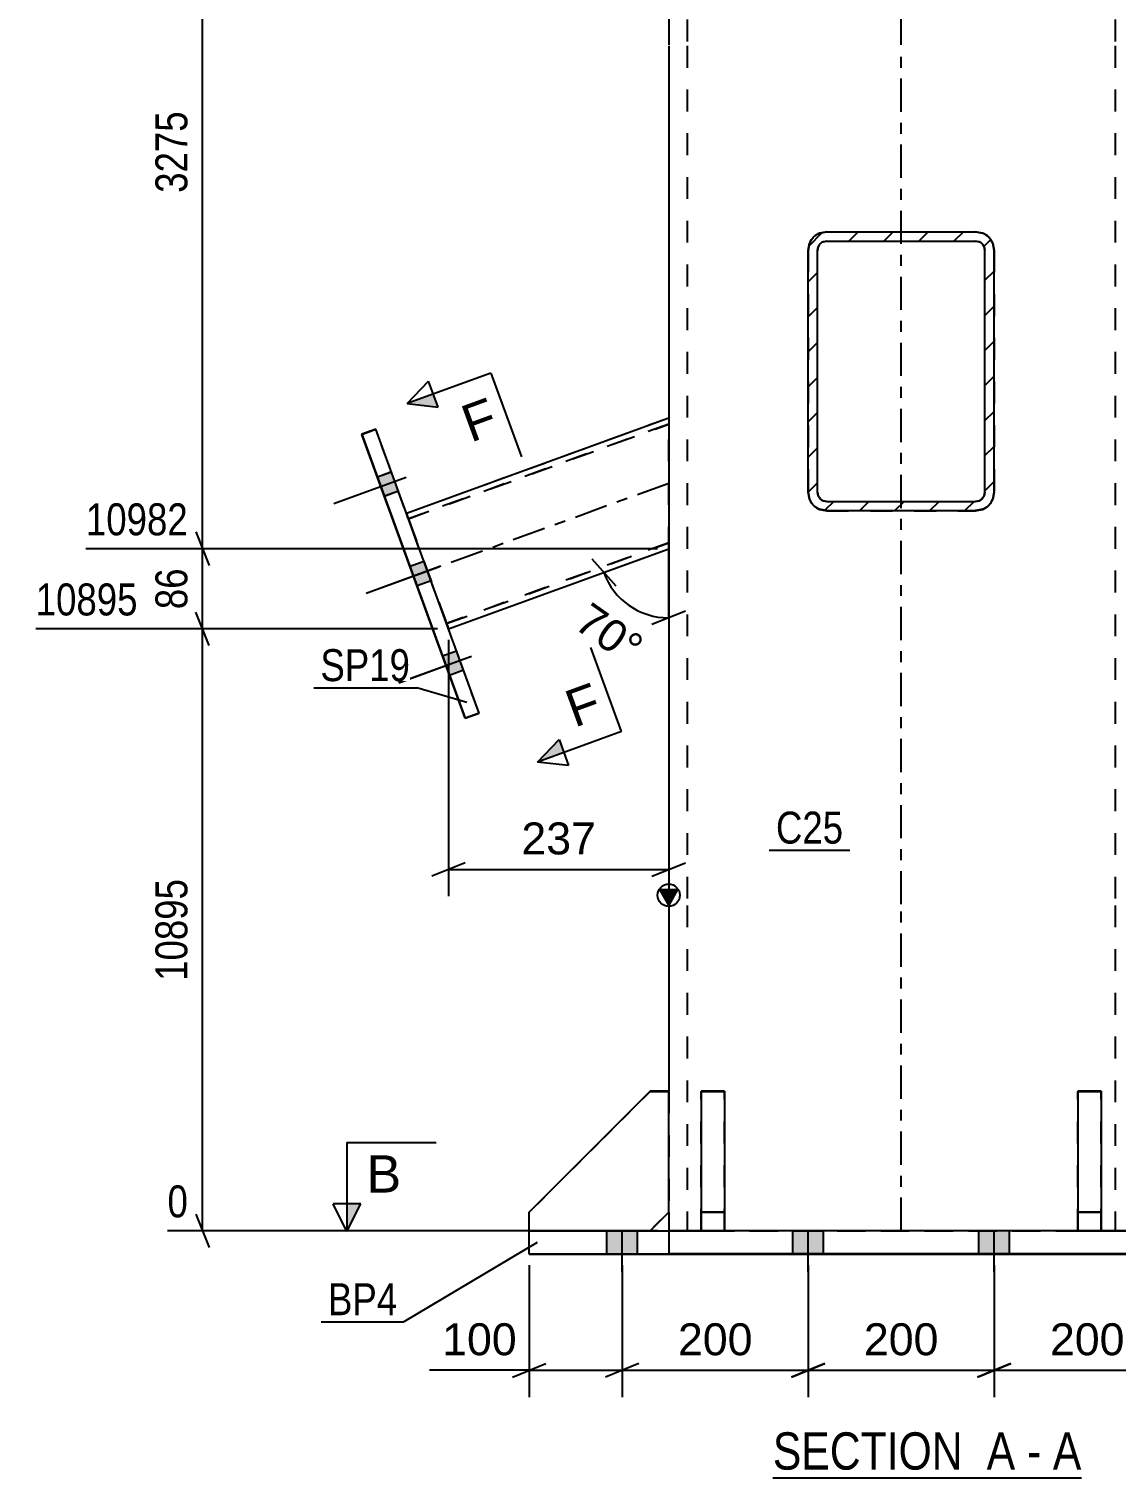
# Model space of a CAD drawing. Header units: millimetres. Extents: x -133 to 461, y -180 to 240.
# Drawn here: x 125.6 to 223, y -19.8 to 110.1 of the extents above; entities that cross this region are included whole.
import ezdxf

# ---------------------------------------------------------------- set-up
doc = ezdxf.new("R2010")
doc.units = ezdxf.units.MM
doc.linetypes.add('DXK_LINE_DOT2', pattern=[3.9198, 1.9599, -1.9599])
doc.linetypes.add('DXK_LINE_DOT3', pattern=[5.9187, 2.979, -0.9799, 0.9799, -0.9799])
doc.styles.add('Arial', font='ARIAL.TTF', dxfattribs={"height": 0.2})
doc.styles.add('Arial Narrow', font='ARIALN.TTF', dxfattribs={"height": 0.2})

# ---------------------------------------------------------------- blocks, each defined once
blk = doc.blocks.new('Unknown-284877717-17 - 1674')
at = {"color": 6, "linetype": 'Continuous'}
blk.add_line((192.26, -19.82), (219.91, -19.82), dxfattribs=at)
at = {"color": 0, "linetype": 'Continuous'}
for points in [[(210.37, -19.07), (210.37, -15.57), (192.26, -15.57), (192.26, -19.07)], [(213.98, -19.07), (213.98, -15.57), (211.42, -15.57), (211.42, -19.07)], [(216.3, -19.07), (216.3, -15.57), (215.03, -15.57), (215.03, -19.07)], [(219.91, -19.07), (219.91, -15.57), (217.35, -15.57), (217.35, -19.07)]]:
    blk.add_wipeout(points, dxfattribs=at)
at = {"color": 7, "linetype": 'Continuous', "style": 'Arial Narrow'}
for s, p in [('SECTION ', (192.26, -19.07)), ('A', (211.42, -19.07)), ('A', (217.35, -19.07)), ('-', (215.03, -19.07))]:
    blk.add_text(s, height=3.34, dxfattribs=at).set_placement(p)
blk = doc.blocks.new('Part-284877717-1692 - 1674')
at = {"color": 2, "linetype": 'Continuous'}
for p, q in [((185.84, 14.84), (185.84, 14.84)), ((187.93, 14.84), (185.84, 14.84)), ((185.84, 14.84), (185.84, 2.34)), ((187.93, 14.84), (187.93, 14.84)), ((187.93, 14.84), (187.93, 2.34)), ((187.93, 4.01), (185.84, 4.01)), ((185.84, 2.34), (187.93, 2.34))]:
    blk.add_line(p, q, dxfattribs=at)
at = {"color": 7, "linetype": 'DXK_LINE_DOT2'}
for p, q in [((185.84, 14.84), (187.93, 14.84)), ((185.84, 4.01), (185.84, 2.34)), ((185.84, 4), (187.93, 4)), ((187.93, 4.01), (187.93, 2.34)), ((187.93, 2.34), (185.84, 2.34)), ((185.84, 2.34), (185.84, 2.34)), ((187.93, 2.34), (187.93, 2.34))]:
    blk.add_line(p, q, dxfattribs=at)
blk = doc.blocks.new('Part-284877717-1693 - 1674')
at = {"color": 2, "linetype": 'Continuous'}
for p, q in [((181.26, 14.84), (170.43, 4)), ((181.26, 14.84), (181.26, 14.84)), ((182.93, 14.84), (181.26, 14.84)), ((182.93, 14.84), (182.93, 14.84)), ((182.93, 4), (182.93, 14.84)), ((170.43, 4), (170.43, 4)), ((170.43, 2.34), (170.43, 4)), ((181.26, 2.34), (182.93, 4)), ((182.93, 4), (182.93, 4))]:
    blk.add_line(p, q, dxfattribs=at)
at = {"color": 7, "linetype": 'DXK_LINE_DOT2'}
for p, q in [((170.43, 4), (181.26, 14.84)), ((181.26, 14.84), (182.93, 14.84)), ((182.93, 4), (181.26, 2.34)), ((181.26, 2.34), (170.43, 2.34)), ((181.26, 2.34), (170.43, 2.34)), ((170.43, 2.34), (170.43, 2.34)), ((181.26, 2.34), (181.26, 2.34)), ((181.26, 2.34), (181.26, 2.34))]:
    blk.add_line(p, q, dxfattribs=at)
blk = doc.blocks.new('Part-284877717-1776 - 1674')
at = {"linetype": 'Continuous'}
h = blk.add_hatch(dxfattribs=at)
h.set_pattern_fill('', scale=0.7, style=0, pattern_type=0)
h.set_pattern_definition([(45, (195.424, 68.5448), (-1.57154, 1.57154), [])])
h.paths.add_polyline_path([(195.42, 90.21), (195.42, 68.54), (195.55, 67.91), (195.91, 67.37), (196.45, 67), (197.09, 66.88), (210.42, 66.88), (211.06, 67), (211.6, 67.37), (211.96, 67.91), (212.09, 68.54), (212.09, 90.21), (211.96, 90.85), (211.6, 91.39), (211.06, 91.75), (210.42, 91.88), (197.09, 91.88), (196.45, 91.75), (195.91, 91.39), (195.55, 90.85)])
h.paths.add_polyline_path([(196.5, 90.8), (196.77, 90.98), (197.09, 91.04), (210.42, 91.04), (210.74, 90.98), (211.01, 90.8), (211.19, 90.53), (211.26, 90.21), (211.26, 68.54), (211.19, 68.23), (211.01, 67.96), (210.74, 67.77), (210.42, 67.71), (197.09, 67.71), (196.77, 67.77), (196.5, 67.96), (196.32, 68.23), (196.26, 68.54), (196.26, 90.21), (196.32, 90.53)])
at = {"color": 7, "linetype": 'DXK_LINE_DOT2'}
for p, q in [((196.45, 91.75), (197.09, 91.88)), ((197.09, 91.88), (210.42, 91.88)), ((197.09, 91.88), (197.09, 91.88)), ((210.42, 91.88), (210.42, 91.88)), ((210.42, 91.88), (211.06, 91.75)), ((195.42, 90.21), (195.55, 90.85)), ((195.42, 90.21), (195.42, 68.54)), ((196.32, 90.53), (196.26, 90.21)), ((196.26, 90.21), (196.26, 90.21)), ((196.26, 68.54), (196.26, 90.21)), ((196.32, 90.53), (196.32, 90.53)), ((211.19, 90.53), (211.19, 90.53)), ((211.26, 90.21), (211.19, 90.53)), ((211.26, 90.21), (211.26, 90.21)), ((211.26, 68.54), (211.26, 90.21)), ((211.96, 90.85), (212.09, 90.21)), ((212.09, 90.21), (212.09, 68.54)), ((195.55, 67.9), (195.42, 68.54)), ((195.55, 67.9), (195.55, 67.91)), ((196.26, 68.54), (196.26, 68.54)), ((196.26, 68.54), (196.32, 68.22)), ((196.77, 67.77), (197.09, 67.71)), ((197.09, 67.71), (197.09, 67.71)), ((197.09, 67.71), (210.42, 67.71)), ((210.42, 67.71), (210.74, 67.77)), ((210.42, 67.71), (210.42, 67.71)), ((211.19, 68.22), (211.26, 68.54)), ((211.26, 68.54), (211.26, 68.54)), ((212.09, 68.54), (211.96, 67.9)), ((211.96, 67.9), (211.96, 67.91)), ((212.09, 68.54), (212.09, 68.54))]:
    blk.add_line(p, q, dxfattribs=at)
at = {"color": 2, "linetype": 'Continuous'}
for p, q in [((197.09, 91.88), (196.45, 91.75)), ((197.09, 91.04), (196.77, 90.98)), ((196.77, 90.98), (197.09, 91.04)), ((197.09, 91.88), (210.42, 91.88)), ((197.09, 91.04), (197.09, 91.04)), ((197.09, 91.04), (210.42, 91.04)), ((197.09, 91.04), (210.42, 91.04)), ((211.06, 91.75), (210.42, 91.88)), ((210.42, 91.04), (210.42, 91.04)), ((210.74, 90.98), (210.42, 91.04)), ((210.42, 91.04), (210.74, 90.98)), ((195.55, 90.85), (195.42, 90.21)), ((195.42, 68.54), (195.42, 90.21)), ((196.26, 90.21), (196.32, 90.53)), ((196.26, 68.54), (196.26, 90.21)), ((211.19, 90.53), (211.26, 90.21)), ((211.26, 68.54), (211.26, 90.21)), ((212.09, 90.21), (211.96, 90.85)), ((212.09, 68.54), (212.09, 90.21)), ((195.42, 68.54), (195.55, 67.91)), ((196.32, 68.23), (196.26, 68.54)), ((197.09, 67.71), (196.77, 67.77)), ((197.09, 67.71), (210.42, 67.71)), ((210.74, 67.77), (210.42, 67.71)), ((211.26, 68.54), (211.19, 68.23)), ((211.96, 67.91), (212.09, 68.54)), ((197.09, 66.88), (196.45, 67)), ((196.45, 67), (197.09, 66.88)), ((197.09, 66.88), (210.42, 66.88)), ((197.09, 66.88), (197.09, 66.88)), ((197.09, 66.88), (210.42, 66.88)), ((211.06, 67), (210.42, 66.88)), ((210.42, 66.88), (211.06, 67)), ((210.42, 66.88), (210.42, 66.88))]:
    blk.add_line(p, q, dxfattribs=at)
at = {"color": 7, "linetype": 'DXK_LINE_DOT3'}
blk.add_line((203.76, 79.38), (203.76, 79.38), dxfattribs=at)
at = {"color": 7, "linetype": 'DXK_LINE_DOT2'}
for centre, radius, start, end in [((197.09, 90.21), 1.67, 112.5, 157.5), ((210.42, 90.21), 1.67, 22.5, 67.5), ((197.09, 68.54), 0.833, 202.5, 247.5), ((210.42, 68.54), 0.833, 292.5, 337.5)]:
    blk.add_arc(centre, radius, start, end, dxfattribs=at)
at = {"color": 2, "linetype": 'Continuous'}
for centre, radius, start, end in [((197.09, 90.21), 1.67, 112.5, 157.5), ((197.09, 90.21), 0.833, 112.5, 157.5), ((197.09, 90.21), 0.833, 112.5, 157.5), ((210.42, 90.21), 0.833, 22.5, 67.5), ((210.42, 90.21), 0.833, 22.5, 67.5), ((210.42, 90.21), 1.67, 22.5, 67.5), ((197.09, 68.54), 1.67, 202.5, 247.5), ((197.09, 68.54), 1.67, 202.5, 247.5), ((197.09, 68.54), 0.833, 202.5, 247.5), ((210.42, 68.54), 0.833, 292.5, 337.5), ((210.42, 68.54), 1.67, 292.5, 337.5), ((210.42, 68.54), 1.67, 292.5, 337.5)]:
    blk.add_arc(centre, radius, start, end, dxfattribs=at)
blk = doc.blocks.new('Part-284877717-1727 - 1674')
at = {"color": 2, "linetype": 'Continuous'}
for p, q in [((170.43, 2.34), (182.93, 2.34)), ((170.43, 0.25), (170.43, 2.34)), ((224.59, 2.34), (182.93, 2.34)), ((182.93, 2.34), (182.93, 0.26)), ((224.59, 2.34), (237.09, 2.34)), ((224.59, 0.26), (224.59, 2.34)), ((237.09, 0.25), (237.09, 2.34)), ((182.93, 0.26), (170.43, 0.25)), ((170.43, 0.25), (170.43, 0.25)), ((170.43, 0.25), (182.93, 0.24)), ((224.59, 0.26), (182.93, 0.26)), ((182.93, 0.24), (224.59, 0.24)), ((237.09, 0.25), (224.59, 0.26)), ((224.59, 0.24), (237.09, 0.25))]:
    blk.add_line(p, q, dxfattribs=at)
at = {"color": 7, "linetype": 'DXK_LINE_DOT2'}
for p, q in [((170.43, 2.33), (182.93, 2.33)), ((182.93, 2.33), (224.59, 2.33)), ((237.09, 2.33), (224.59, 2.33)), ((237.09, 2.34), (237.09, 2.33)), ((182.93, 0.24), (182.93, 0.26)), ((224.59, 0.24), (224.59, 0.26))]:
    blk.add_line(p, q, dxfattribs=at)
blk = doc.blocks.new('Part-284877717-1728 - 1674')
at = {"color": 7, "linetype": 'DXK_LINE_DOT2'}
for p, q in [((185.84, 2.33), (185.84, 14.83)), ((187.93, 14.83), (185.84, 14.83)), ((185.84, 14.83), (187.93, 14.83)), ((187.93, 2.33), (187.93, 14.83)), ((185.84, 4), (187.93, 4)), ((187.93, 3.99), (185.84, 3.99)), ((185.84, 2.33), (185.84, 2.33)), ((185.84, 2.33), (187.93, 2.33)), ((185.84, 2.33), (187.93, 2.33)), ((187.93, 2.33), (187.93, 2.33))]:
    blk.add_line(p, q, dxfattribs=at)
blk = doc.blocks.new('Part-284877717-1729 - 1674')
at = {"color": 7, "linetype": 'DXK_LINE_DOT2'}
for p, q in [((170.43, 4), (181.26, 14.83)), ((181.26, 14.83), (170.43, 4)), ((181.26, 14.83), (182.93, 14.83)), ((181.26, 14.83), (181.26, 14.83)), ((182.93, 14.83), (181.26, 14.83)), ((182.93, 14.83), (182.93, 4)), ((170.43, 2.33), (170.43, 4)), ((182.93, 4), (181.26, 2.33)), ((181.26, 2.33), (170.43, 2.33)), ((170.43, 2.33), (181.26, 2.33)), ((181.26, 2.33), (181.27, 2.34)), ((181.26, 2.33), (181.26, 2.33))]:
    blk.add_line(p, q, dxfattribs=at)
at = {"color": 2, "linetype": 'Continuous'}
blk.add_line((181.27, 2.34), (182.93, 4), dxfattribs=at)
blk = doc.blocks.new('Part-284877717-1730 - 1674')
at = {"color": 7, "linetype": 'DXK_LINE_DOT2'}
for p, q in [((219.59, 2.33), (219.59, 14.83)), ((221.68, 14.83), (219.59, 14.83)), ((219.59, 14.83), (221.68, 14.83)), ((221.68, 2.33), (221.68, 14.83)), ((219.59, 4), (221.68, 4)), ((221.68, 3.99), (219.59, 3.99)), ((219.59, 2.33), (219.59, 2.33)), ((219.59, 2.33), (221.68, 2.33)), ((219.59, 2.33), (221.68, 2.33)), ((221.68, 2.33), (221.68, 2.33))]:
    blk.add_line(p, q, dxfattribs=at)
blk = doc.blocks.new('Part-284877717-1772 - 1674')
at = {"color": 7, "linetype": 'DXK_LINE_DOT2'}
for p, q in [((197.09, 91.87), (196.45, 91.74)), ((196.77, 90.97), (197.09, 91.03)), ((197.09, 91.87), (210.42, 91.87)), ((197.09, 91.87), (197.09, 91.87)), ((197.09, 91.03), (197.09, 91.03)), ((197.09, 91.03), (210.42, 91.03)), ((210.42, 91.87), (210.42, 91.87)), ((211.06, 91.74), (210.42, 91.87)), ((210.42, 91.03), (210.42, 91.03)), ((210.42, 91.03), (210.74, 90.97)), ((195.55, 90.84), (195.42, 90.2)), ((195.42, 90.2), (195.42, 68.53)), ((196.26, 90.2), (196.32, 90.52)), ((196.26, 90.2), (196.26, 90.2)), ((196.26, 68.53), (196.26, 90.2)), ((196.32, 90.52), (196.32, 90.52)), ((211.19, 90.52), (211.19, 90.52)), ((211.19, 90.52), (211.26, 90.2)), ((211.26, 90.2), (211.26, 90.2)), ((211.26, 68.53), (211.26, 90.2)), ((212.09, 90.2), (211.96, 90.84)), ((212.09, 90.2), (212.09, 68.53)), ((195.42, 68.53), (195.55, 67.9)), ((195.55, 67.89), (195.55, 67.9)), ((196.26, 68.53), (196.26, 68.53)), ((196.32, 68.22), (196.26, 68.53)), ((197.09, 67.7), (196.77, 67.76)), ((197.09, 67.7), (197.09, 67.7)), ((197.09, 67.7), (210.42, 67.7)), ((210.74, 67.76), (210.42, 67.7)), ((210.42, 67.7), (210.42, 67.7)), ((211.26, 68.53), (211.19, 68.22)), ((211.26, 68.53), (211.26, 68.53)), ((211.96, 67.9), (212.09, 68.53)), ((211.96, 67.89), (211.96, 67.9)), ((196.45, 66.99), (197.09, 66.87)), ((197.09, 66.87), (210.42, 66.87)), ((197.09, 66.87), (197.09, 66.87)), ((210.42, 66.87), (211.06, 66.99)), ((210.42, 66.87), (210.42, 66.87))]:
    blk.add_line(p, q, dxfattribs=at)
at = {"color": 7, "linetype": 'DXK_LINE_DOT3'}
blk.add_line((203.76, 79.37), (203.76, 79.37), dxfattribs=at)
at = {"color": 7, "linetype": 'DXK_LINE_DOT2'}
for centre, radius, start, end in [((197.09, 90.2), 1.67, 112.5, 157.5), ((197.09, 90.2), 0.833, 112.5, 157.5), ((210.42, 90.2), 0.833, 22.5, 67.5), ((210.42, 90.2), 1.67, 22.5, 67.5), ((197.09, 68.53), 1.67, 202.5, 247.5), ((197.09, 68.53), 0.833, 202.5, 247.5), ((210.42, 68.53), 0.833, 292.5, 337.5), ((210.42, 68.53), 1.67, 292.5, 337.5)]:
    blk.add_arc(centre, radius, start, end, dxfattribs=at)
blk = doc.blocks.new('Part-284877717-1774 - 1674')
at = {"color": 2, "linetype": 'Continuous'}
for p, q in [((219.59, 14.84), (219.59, 14.84)), ((221.68, 14.84), (219.59, 14.84)), ((219.59, 14.84), (219.59, 2.34)), ((221.68, 14.84), (221.68, 14.84)), ((221.68, 14.84), (221.68, 2.34)), ((221.68, 4.01), (219.59, 4.01)), ((219.59, 2.34), (221.68, 2.34))]:
    blk.add_line(p, q, dxfattribs=at)
at = {"color": 7, "linetype": 'DXK_LINE_DOT2'}
for p, q in [((219.59, 14.84), (221.68, 14.84)), ((219.59, 4.01), (219.59, 2.34)), ((219.59, 4), (221.68, 4)), ((221.68, 4.01), (221.68, 2.34)), ((221.68, 2.34), (219.59, 2.34)), ((219.59, 2.34), (219.59, 2.34)), ((221.68, 2.34), (221.68, 2.34))]:
    blk.add_line(p, q, dxfattribs=at)
blk = doc.blocks.new('Bolt-284877717-1780 - 1674')
at = {"linetype": 'Continuous'}
for points in [[(177.38, 0.25), (180.13, 0.25), (180.13, 2.33), (177.38, 2.33)], [(177.38, 0.25), (180.13, 0.25), (180.13, 2.33), (177.38, 2.33)], [(194.05, 0.25), (196.8, 0.25), (196.8, 2.34), (194.05, 2.34)], [(194.05, 0.25), (196.8, 0.25), (196.8, 2.33), (194.05, 2.33)], [(210.72, 0.25), (213.47, 0.25), (213.47, 2.34), (210.72, 2.34)], [(210.72, 0.25), (213.47, 0.25), (213.47, 2.33), (210.72, 2.33)], [(227.38, 0.25), (230.13, 0.25), (230.13, 2.33), (227.38, 2.33)], [(227.38, 0.25), (230.13, 0.25), (230.13, 2.33), (227.38, 2.33)]]:
    blk.add_hatch(color=1, dxfattribs=at).paths.add_polyline_path(points)
at = {"color": 1, "linetype": 'Continuous'}
for p, q in [((177.38, 0.25), (177.38, 2.33)), ((177.38, 0.25), (177.38, 2.33)), ((178.76, -1.33), (178.76, 2.33)), ((178.76, -1.33), (178.76, 2.33)), ((180.13, 0.25), (180.13, 2.33)), ((180.13, 0.25), (180.13, 2.33)), ((194.05, 0.25), (194.05, 2.34)), ((194.05, 0.25), (194.05, 2.33)), ((195.43, -1.33), (195.43, 2.34)), ((195.43, -1.34), (195.43, 2.33)), ((196.8, 0.25), (196.8, 2.34)), ((196.8, 0.25), (196.8, 2.33)), ((210.72, 0.25), (210.72, 2.34)), ((210.72, 0.25), (210.72, 2.33)), ((212.09, -1.33), (212.09, 2.34)), ((212.09, -1.34), (212.09, 2.33)), ((213.47, 0.25), (213.47, 2.34)), ((213.47, 0.25), (213.47, 2.33)), ((227.38, 0.25), (227.38, 2.33)), ((227.38, 0.25), (227.38, 2.33)), ((228.76, -1.33), (228.76, 2.33)), ((228.76, -1.33), (228.76, 2.33)), ((230.13, 0.25), (230.13, 2.33)), ((230.13, 0.25), (230.13, 2.33))]:
    blk.add_line(p, q, dxfattribs=at)
blk = doc.blocks.new('Part-284877717-1789 - 1674')
at = {"color": 2, "linetype": 'Continuous'}
for p, q in [((182.93, 75.18), (159.43, 66.63)), ((163.2, 56.29), (182.93, 63.47)), ((163.2, 56.29), (182.93, 63.47))]:
    blk.add_line(p, q, dxfattribs=at)
at = {"color": 7, "linetype": 'DXK_LINE_DOT2'}
for p, q in [((182.93, 75.17), (159.43, 66.62)), ((159.6, 66.16), (182.93, 74.64)), ((182.93, 74.64), (159.6, 66.15)), ((182.93, 63.47), (182.93, 75.18)), ((159.43, 66.62), (159.43, 66.63)), ((159.46, 66.55), (159.43, 66.63)), ((159.43, 66.62), (159.46, 66.55)), ((159.46, 66.55), (159.53, 66.35)), ((159.53, 66.35), (159.46, 66.55)), ((159.53, 66.35), (159.64, 66.04)), ((159.64, 66.05), (159.53, 66.35)), ((159.6, 66.15), (159.6, 66.16)), ((159.6, 66.16), (159.62, 66.12)), ((159.6, 66.15), (159.65, 66.02)), ((159.62, 66.12), (159.65, 66.02)), ((159.64, 66.05), (162.98, 56.87)), ((159.64, 66.04), (162.98, 56.87)), ((159.65, 66.02), (162.92, 57.05)), ((159.65, 66.02), (162.97, 56.9)), ((163.02, 56.76), (182.93, 64)), ((182.93, 64), (163.02, 56.76)), ((163.01, 56.79), (162.92, 57.05)), ((162.97, 56.9), (163.02, 56.76)), ((162.98, 56.87), (163.1, 56.56)), ((163.1, 56.56), (162.98, 56.87)), ((163.02, 56.76), (163.01, 56.79)), ((163.02, 56.76), (163.02, 56.76)), ((163.1, 56.56), (163.17, 56.36)), ((163.17, 56.36), (163.1, 56.56)), ((163.17, 56.36), (163.2, 56.29)), ((163.2, 56.29), (163.17, 56.36)), ((163.2, 56.29), (163.2, 56.29)), ((163.2, 56.29), (163.2, 56.29))]:
    blk.add_line(p, q, dxfattribs=at)
at = {"color": 7, "linetype": 'DXK_LINE_DOT3'}
blk.add_line((182.93, 69.32), (161.31, 61.46), dxfattribs=at)
blk = doc.blocks.new('Part-284877717-1799 - 1674')
at = {"color": 2, "linetype": 'Continuous'}
for p, q in [((156.68, 74.18), (155.43, 73.73)), ((165.95, 48.73), (156.68, 74.18)), ((155.43, 73.73), (164.69, 48.28)), ((155.43, 73.73), (155.43, 73.72)), ((155.43, 73.72), (155.43, 73.72)), ((164.69, 48.27), (155.43, 73.72)), ((164.69, 48.28), (165.95, 48.73)), ((165.95, 48.73), (164.69, 48.27)), ((164.69, 48.28), (164.69, 48.27)), ((165.95, 48.73), (165.94, 48.73)), ((165.95, 48.73), (165.95, 48.73))]:
    blk.add_line(p, q, dxfattribs=at)
at = {"color": 7, "linetype": 'DXK_LINE_DOT2'}
for p in [(155.43, 73.72), (156.68, 74.18), (165.94, 48.73)]:
    blk.add_line(p, (156.68, 74.18), dxfattribs=at)
blk = doc.blocks.new('Bolt-284877717-1800 - 1674')
at = {"linetype": 'Continuous'}
for points in [[(158.71, 68.62), (158.08, 70.35), (156.83, 69.89), (157.45, 68.17)], [(158.71, 68.62), (158.08, 70.34), (156.83, 69.89), (157.45, 68.16)], [(158.71, 68.62), (158.08, 70.34), (156.83, 69.89), (157.45, 68.17)], [(161.63, 60.59), (161, 62.32), (159.75, 61.86), (160.38, 60.14)], [(161.63, 60.6), (161, 62.32), (159.75, 61.86), (160.38, 60.14)], [(164.55, 52.57), (163.92, 54.29), (162.67, 53.83), (163.3, 52.11)], [(164.55, 52.57), (163.92, 54.29), (162.67, 53.83), (163.3, 52.11)], [(164.55, 52.57), (163.92, 54.29), (162.67, 53.84), (163.3, 52.11)]]:
    blk.add_hatch(color=1, dxfattribs=at).paths.add_polyline_path(points)
at = {"color": 1, "linetype": 'Continuous'}
for p, q in [((158.08, 70.35), (156.83, 69.89)), ((158.08, 70.34), (156.83, 69.89)), ((158.08, 70.34), (156.83, 69.89)), ((159.41, 69.85), (152.91, 67.49)), ((159.41, 69.85), (152.91, 67.49)), ((159.41, 69.85), (152.91, 67.49)), ((158.71, 68.62), (157.45, 68.16)), ((158.71, 68.62), (157.45, 68.17)), ((158.71, 68.62), (157.45, 68.17)), ((162.33, 61.83), (155.83, 59.46)), ((162.33, 61.82), (155.83, 59.46)), ((161, 62.32), (159.75, 61.86)), ((161, 62.32), (159.75, 61.86)), ((161.63, 60.6), (160.38, 60.14)), ((161.63, 60.59), (160.38, 60.14)), ((165.25, 53.8), (158.75, 51.43)), ((165.25, 53.8), (158.75, 51.43)), ((165.25, 53.8), (158.75, 51.44)), ((163.92, 54.29), (162.67, 53.83)), ((163.92, 54.29), (162.67, 53.83)), ((163.92, 54.29), (162.67, 53.84)), ((164.55, 52.57), (163.3, 52.11)), ((164.55, 52.57), (163.3, 52.11)), ((164.55, 52.57), (163.3, 52.11))]:
    blk.add_line(p, q, dxfattribs=at)
blk = doc.blocks.new('Part-284877717-1839 - 1674')
at = {"linetype": 'Continuous'}
blk.add_hatch(color=2, dxfattribs=at).paths.add_polyline_path([(182.93, 31.51), (182.13, 32.91), (183.73, 32.91)])
at = {"color": 2, "linetype": 'Continuous'}
for p, q in [((182.93, 157.93), (182.93, 108.64)), ((182.93, 108.54), (182.93, 31.6)), ((182.93, 31.51), (182.13, 32.91)), ((182.13, 32.91), (183.73, 32.91)), ((183.73, 32.91), (182.93, 31.51)), ((182.93, 31.5), (182.93, 14.84)), ((182.93, 4), (182.93, 2.34))]:
    blk.add_line(p, q, dxfattribs=at)
at = {"color": 7, "linetype": 'DXK_LINE_DOT2'}
for p, q in [((184.59, 157.93), (184.59, 108.64)), ((222.93, 157.93), (222.93, 108.64)), ((184.59, 108.54), (184.59, 31.6)), ((222.93, 108.54), (222.93, 31.6)), ((184.59, 31.5), (184.59, 2.34)), ((222.93, 31.5), (222.93, 2.34)), ((182.93, 14.84), (182.93, 4)), ((182.93, 2.33), (182.93, 2.34)), ((182.93, 2.34), (182.93, 2.34)), ((182.93, 2.34), (182.93, 2.33)), ((183.18, 2.34), (182.93, 2.34)), ((182.93, 2.33), (183.18, 2.33)), ((183.9, 2.34), (183.18, 2.34)), ((183.18, 2.33), (183.9, 2.33)), ((184.98, 2.34), (183.9, 2.34)), ((183.9, 2.33), (184.98, 2.33)), ((184.59, 2.33), (184.59, 2.34)), ((184.59, 2.33), (184.59, 2.34)), ((184.59, 2.34), (184.72, 2.34)), ((184.72, 2.33), (184.59, 2.33)), ((184.72, 2.34), (185.08, 2.34)), ((185.08, 2.33), (184.72, 2.33)), ((186.26, 2.34), (184.98, 2.34)), ((184.98, 2.33), (186.26, 2.33)), ((185.08, 2.34), (185.62, 2.34)), ((185.62, 2.33), (185.08, 2.33)), ((185.62, 2.34), (186.26, 2.34)), ((186.26, 2.33), (185.62, 2.33)), ((186.26, 2.34), (221.26, 2.34)), ((186.26, 2.34), (221.26, 2.34)), ((186.26, 2.33), (221.26, 2.33)), ((186.26, 2.33), (221.26, 2.33)), ((221.26, 2.34), (221.9, 2.34)), ((222.53, 2.34), (221.26, 2.34)), ((221.9, 2.33), (221.26, 2.33)), ((221.26, 2.33), (222.53, 2.33)), ((221.9, 2.34), (222.44, 2.34)), ((222.44, 2.33), (221.9, 2.33)), ((222.44, 2.34), (222.8, 2.34)), ((222.8, 2.33), (222.44, 2.33)), ((223.62, 2.34), (222.53, 2.34)), ((222.53, 2.33), (223.62, 2.33)), ((222.8, 2.34), (222.93, 2.34)), ((222.93, 2.33), (222.8, 2.33)), ((222.93, 2.33), (222.93, 2.34)), ((222.93, 2.33), (222.93, 2.34))]:
    blk.add_line(p, q, dxfattribs=at)
at = {"color": 7, "linetype": 'DXK_LINE_DOT3'}
for p, q in [((203.76, 108.64), (203.76, 157.92)), ((203.76, 31.6), (203.76, 108.54)), ((203.76, 2.33), (203.76, 31.5))]:
    blk.add_line(p, q, dxfattribs=at)
at = {"color": 2, "linetype": 'Continuous'}
blk.add_circle((182.93, 32.41), 1, dxfattribs=at)
blk = doc.blocks.new('StraightDimension-284877717-2250 - 1674')
at = {"color": 7, "linetype": 'Continuous'}
for p, q in [((212.09, -0.76), (212.09, -12.57)), ((228.76, -0.75), (228.76, -12.57)), ((213.59, -9.57), (210.59, -10.77)), ((212.09, -10.17), (228.76, -10.17)), ((227.26, -10.77), (230.26, -9.57))]:
    blk.add_line(p, q, dxfattribs=at)
at = {"color": 0}
blk.add_wipeout([(224.36, -9.42), (224.36, -5.22), (216.49, -5.22), (216.49, -9.42)], dxfattribs=at)
at = {"color": 3, "style": 'Arial'}
blk.add_text('200', height=2.865, dxfattribs=at).set_placement((217.09, -8.82))
blk = doc.blocks.new('StraightDimension-284877717-1945 - 1674')
at = {"color": 7, "linetype": 'Continuous'}
for p, q in [((141.75, 133.08), (140.55, 136.08)), ((161.28, 134.58), (126.21, 134.58)), ((141.15, 63.47), (141.15, 134.58)), ((140.55, 64.97), (141.75, 61.97)), ((181.93, 63.47), (130.71, 63.47))]:
    blk.add_line(p, q, dxfattribs=at)
at = {"color": 0}
blk.add_wipeout([(140.4, 103.28), (136.2, 103.28), (136.2, 94.77), (140.4, 94.77)], dxfattribs=at)
at = {"color": 3, "style": 'Arial Narrow'}
blk.add_text('3275', height=2.863, rotation=90.0002, dxfattribs=at).set_placement((139.8, 95.37))
at = {"color": 0, "linetype": 'Continuous'}
blk.add_wipeout([(135.95, 135.18), (135.95, 139.38), (125.61, 139.38), (125.61, 135.18)], dxfattribs=at)
at = {"color": 3, "linetype": 'Continuous', "style": 'Arial Narrow'}
blk.add_text('14257', height=2.863, dxfattribs=at).set_placement((126.21, 135.78))
blk = doc.blocks.new('StraightDimension-284877717-1960 - 1674')
at = {"color": 7, "linetype": 'Continuous'}
for p, q in [((140.55, 64.97), (141.75, 61.97)), ((181.93, 63.47), (130.71, 63.47)), ((141.15, 56.29), (141.15, 63.47)), ((141.75, 54.79), (140.55, 57.79)), ((162.2, 56.29), (126.21, 56.29))]:
    blk.add_line(p, q, dxfattribs=at)
at = {"color": 0, "linetype": 'Continuous'}
blk.add_wipeout([(140.45, 64.07), (140.45, 68.27), (130.11, 68.27), (130.11, 64.07)], dxfattribs=at)
at = {"color": 0}
blk.add_wipeout([(140.4, 62.31), (136.2, 62.31), (136.2, 57.45), (140.4, 57.45)], dxfattribs=at)
at = {"color": 3, "linetype": 'Continuous', "style": 'Arial Narrow'}
blk.add_text('10982', height=2.863, dxfattribs=at).set_placement((130.71, 64.67))
at = {"color": 3, "style": 'Arial Narrow'}
blk.add_text('86', height=2.863, rotation=90.0002, dxfattribs=at).set_placement((139.8, 58.05))
blk = doc.blocks.new('StraightDimension-284877717-1975 - 1674')
at = {"color": 7, "linetype": 'Continuous'}
for p, q in [((141.75, 54.79), (140.55, 57.79)), ((162.2, 56.29), (126.21, 56.29)), ((141.15, 2.34), (141.15, 56.29)), ((140.55, 3.84), (141.75, 0.84)), ((181.93, 2.34), (138.02, 2.34))]:
    blk.add_line(p, q, dxfattribs=at)
at = {"color": 0}
blk.add_wipeout([(140.4, 34.48), (136.2, 34.48), (136.2, 24.14), (140.4, 24.14)], dxfattribs=at)
at = {"color": 3, "style": 'Arial Narrow'}
blk.add_text('10895', height=2.863, rotation=90.0002, dxfattribs=at).set_placement((139.8, 24.74))
at = {"color": 0, "linetype": 'Continuous'}
for points in [[(135.95, 56.89), (135.95, 61.09), (125.61, 61.09), (125.61, 56.89)], [(140.45, 2.94), (140.45, 7.14), (137.42, 7.14), (137.42, 2.94)]]:
    blk.add_wipeout(points, dxfattribs=at)
at = {"color": 3, "linetype": 'Continuous', "style": 'Arial Narrow'}
for s, height, p in [('10895', 2.863, (126.21, 57.49)), ('0', 2.86, (138.02, 3.54))]:
    blk.add_text(s, height=height, dxfattribs=at).set_placement(p)
blk = doc.blocks.new('AngleDimension-284877717-2221 - 1674')
at = {"color": 7, "linetype": 'Continuous'}
for p, q in [((176.03, 62.55), (178.18, 60.14)), ((177.1, 61.35), (182.93, 63.47)), ((182.93, 57.27), (182.93, 63.47)), ((182.93, 62.47), (182.93, 57.27)), ((184.43, 57.87), (181.43, 56.67))]:
    blk.add_line(p, q, dxfattribs=at)
blk.add_arc((182.93, 63.47), 6.2, 200, 270, dxfattribs=at)
at = {"color": 0}
blk.add_wipeout([(179.41, 52.13), (181.82, 55.58), (175.89, 59.73), (173.48, 56.29)], dxfattribs=at)
at = {"color": 3, "style": 'Arial'}
blk.add_text('70°', height=2.865, rotation=-35.002, dxfattribs=at).set_placement((174.31, 56.44))
blk = doc.blocks.new('StraightDimension-284877717-2229 - 1674')
at = {"color": 7, "linetype": 'Continuous'}
for p, q in [((170.43, -0.76), (170.43, -12.57)), ((178.76, -0.75), (178.76, -12.57)), ((170.43, -10.17), (161.5, -10.17)), ((170.43, -10.17), (161.5, -10.17)), ((168.93, -10.77), (171.93, -9.57)), ((170.43, -10.17), (178.76, -10.17)), ((180.26, -9.57), (177.26, -10.77))]:
    blk.add_line(p, q, dxfattribs=at)
at = {"color": 0}
blk.add_wipeout([(169.9, -9.42), (169.9, -5.22), (162.03, -5.22), (162.03, -9.42)], dxfattribs=at)
at = {"color": 3, "style": 'Arial'}
blk.add_text('100', height=2.865, dxfattribs=at).set_placement((162.63, -8.82))
blk = doc.blocks.new('StraightDimension-284877717-2237 - 1674')
at = {"color": 7, "linetype": 'Continuous'}
for p, q in [((178.76, -0.75), (178.76, -12.57)), ((195.43, -0.76), (195.43, -12.57)), ((180.26, -9.57), (177.26, -10.77)), ((178.76, -10.17), (195.43, -10.17)), ((193.93, -10.77), (196.93, -9.57))]:
    blk.add_line(p, q, dxfattribs=at)
at = {"color": 0}
blk.add_wipeout([(191.03, -9.42), (191.03, -5.22), (183.16, -5.22), (183.16, -9.42)], dxfattribs=at)
at = {"color": 3, "style": 'Arial'}
blk.add_text('200', height=2.865, dxfattribs=at).set_placement((183.76, -8.82))
blk = doc.blocks.new('StraightDimension-284877717-2245 - 1674')
at = {"color": 7, "linetype": 'Continuous'}
for p, q in [((195.43, -0.76), (195.43, -12.57)), ((212.09, -0.76), (212.09, -12.57)), ((196.93, -9.57), (193.93, -10.77)), ((195.43, -10.17), (212.09, -10.17)), ((210.59, -10.77), (213.59, -9.57))]:
    blk.add_line(p, q, dxfattribs=at)
at = {"color": 0}
blk.add_wipeout([(207.69, -9.42), (207.69, -5.22), (199.82, -5.22), (199.82, -9.42)], dxfattribs=at)
at = {"color": 3, "style": 'Arial'}
blk.add_text('200', height=2.865, dxfattribs=at).set_placement((200.42, -8.82))
blk = doc.blocks.new('StraightDimension-284877717-8514 - 1674')
at = {"color": 7, "linetype": 'Continuous'}
for p, q in [((182.93, 62.47), (182.93, 32.32)), ((163.2, 55.29), (163.2, 32.32)), ((164.7, 35.32), (161.7, 34.12)), ((181.43, 34.12), (184.43, 35.32)), ((163.2, 34.72), (182.93, 34.72))]:
    blk.add_line(p, q, dxfattribs=at)
at = {"color": 0}
blk.add_wipeout([(177, 35.47), (177, 39.67), (169.13, 39.67), (169.13, 35.47)], dxfattribs=at)
at = {"color": 3, "style": 'Arial'}
blk.add_text('237', height=2.865, dxfattribs=at).set_placement((169.73, 36.07))
blk = doc.blocks.new('Mark-284877717-1723 - 1674')
at = {"color": 0}
blk.add_wipeout([(158.61, -5.23), (158.61, -2.23), (152.4, -2.23), (152.4, -5.23)], dxfattribs=at)
blk.add_wipeout([(158.61, -5.23), (158.61, -2.23), (152.4, -2.23), (152.4, -5.23)], dxfattribs=at)
at = {"color": 30, "linetype": 'Continuous'}
for p in [(171.13, 1.29), (151.8, -5.83)]:
    blk.add_line(p, (159.21, -5.83), dxfattribs=at)
at = {"color": 3, "style": 'Arial Narrow'}
blk.add_text('BP4', height=2.863, dxfattribs=at).set_placement((152.4, -5.23))
blk = doc.blocks.new('SectionMark-284877717-2291 - 1674')
at = {"linetype": 'Continuous'}
for points in [[(154.1, 4.76), (155.35, 4.76), (154.1, 2.26)], [(250.51, 4.76), (251.76, 4.76), (251.76, 2.26)]]:
    blk.add_hatch(color=6, dxfattribs=at).paths.add_polyline_path(points)
at = {"color": 6, "linetype": 'Continuous'}
for p, q in [((154.1, 10.26), (162.1, 10.26)), ((154.1, 10.26), (154.1, 2.26)), ((251.76, 10.26), (243.76, 10.26)), ((251.76, 10.26), (251.76, 2.26)), ((154.1, 2.26), (152.85, 4.76)), ((155.35, 4.76), (152.85, 4.76)), ((154.1, 2.26), (155.35, 4.76)), ((250.51, 4.76), (253.01, 4.76)), ((251.76, 2.26), (250.51, 4.76)), ((253.01, 4.76), (251.76, 2.26))]:
    blk.add_line(p, q, dxfattribs=at)
at = {"color": 0, "linetype": 'Continuous'}
for points in [[(158.96, 5.76), (158.96, 9.26), (155.85, 9.26), (155.85, 5.76)], [(250.01, 5.76), (250.01, 9.26), (246.9, 9.26), (246.9, 5.76)]]:
    blk.add_wipeout(points, dxfattribs=at)
at = {"color": 3, "linetype": 'Continuous', "style": 'Arial'}
for p in [(155.85, 5.76), (246.9, 5.76)]:
    blk.add_text('B', height=3.34, dxfattribs=at).set_placement(p)
blk = doc.blocks.new('Mark-284877717-1835 - 1674')
at = {"color": 0}
blk.add_wipeout([(198.57, 37.04), (198.57, 40.04), (192.54, 40.04), (192.54, 37.04)], dxfattribs=at)
blk.add_wipeout([(198.57, 37.04), (198.57, 40.04), (192.54, 40.04), (192.54, 37.04)], dxfattribs=at)
at = {"color": 30, "linetype": 'Continuous'}
blk.add_line((191.94, 36.44), (199.17, 36.44), dxfattribs=at)
at = {"color": 3, "style": 'Arial Narrow'}
blk.add_text('C25', height=2.863, dxfattribs=at).set_placement((192.54, 37.04))
blk = doc.blocks.new('SectionMark-284877717-2295 - 1674')
at = {"linetype": 'Continuous'}
for points in [[(161.83, 77.33), (162.26, 76.15), (159.48, 76.47)], [(173.1, 46.37), (173.53, 45.2), (171.18, 44.34)]]:
    blk.add_hatch(color=6, dxfattribs=at).paths.add_polyline_path(points)
at = {"color": 6, "linetype": 'Continuous'}
for p, q in [((159.48, 76.47), (161.4, 78.5)), ((162.26, 76.15), (161.4, 78.5)), ((159.48, 76.47), (162.26, 76.15)), ((171.18, 44.34), (173.1, 46.37)), ((173.1, 46.37), (173.96, 44.03)), ((173.96, 44.03), (171.18, 44.34))]:
    blk.add_line(p, q, dxfattribs=at)
at = {"color": 0, "linetype": 'Continuous'}
for points in [[(167.85, 73.94), (166.66, 77.22), (163.98, 76.25), (165.18, 72.96)], [(177.16, 48.38), (175.96, 51.67), (173.28, 50.7), (174.48, 47.41)]]:
    blk.add_wipeout(points, dxfattribs=at)
at = {"color": 6, "linetype": 'Continuous'}
for p, q in [((167, 79.21), (159.48, 76.47)), ((167, 79.21), (169.73, 71.69)), ((178.7, 47.08), (175.96, 54.6)), ((178.7, 47.08), (171.18, 44.34))]:
    blk.add_line(p, q, dxfattribs=at)
at = {"color": 3, "linetype": 'Continuous', "style": 'Arial'}
for p in [(165.18, 72.96), (174.48, 47.41)]:
    blk.add_text('F', height=3.34, rotation=20.0134, dxfattribs=at).set_placement(p)
blk = doc.blocks.new('Mark-284877717-1795 - 1674')
at = {"color": 0}
blk.add_wipeout([(159.76, 51.6), (159.76, 54.6), (151.72, 54.6), (151.72, 51.6)], dxfattribs=at)
blk.add_wipeout([(159.76, 51.6), (159.76, 54.6), (151.72, 54.6), (151.72, 51.6)], dxfattribs=at)
at = {"color": 30, "linetype": 'Continuous'}
for p in [(151.12, 51), (164.83, 49.69)]:
    blk.add_line(p, (160.36, 51), dxfattribs=at)
at = {"color": 3, "style": 'Arial Narrow'}
blk.add_text('SP19', height=2.863, dxfattribs=at).set_placement((151.72, 51.6))

msp = doc.modelspace()

# ---------------------------------------------------------------- block references
for name in ['Part-284877717-1839 - 1674', 'Part-284877717-1776 - 1674', 'Part-284877717-1772 - 1674', 'Part-284877717-1799 - 1674', 'Part-284877717-1789 - 1674', 'Bolt-284877717-1800 - 1674', 'Part-284877717-1693 - 1674', 'Part-284877717-1729 - 1674', 'Part-284877717-1692 - 1674', 'Part-284877717-1728 - 1674', 'Part-284877717-1774 - 1674', 'Part-284877717-1730 - 1674', 'Part-284877717-1727 - 1674', 'Bolt-284877717-1780 - 1674', 'Unknown-284877717-17 - 1674']:
    msp.add_blockref(name, (0, 0))

# ---------------------------------------------------------------- next in the draw order: block references
for name in ['StraightDimension-284877717-1945 - 1674', 'Mark-284877717-1835 - 1674', 'StraightDimension-284877717-2229 - 1674', 'StraightDimension-284877717-2250 - 1674']:
    msp.add_blockref(name, (0, 0))

# ---------------------------------------------------------------- next in the draw order: block references
for name in ['StraightDimension-284877717-1960 - 1674', 'StraightDimension-284877717-2237 - 1674']:
    msp.add_blockref(name, (0, 0))

# ---------------------------------------------------------------- next in the draw order: block references
for name in ['StraightDimension-284877717-1975 - 1674', 'StraightDimension-284877717-2245 - 1674']:
    msp.add_blockref(name, (0, 0))

# ---------------------------------------------------------------- next in the draw order: block references
for name in ['AngleDimension-284877717-2221 - 1674', 'SectionMark-284877717-2291 - 1674', 'Mark-284877717-1723 - 1674']:
    msp.add_blockref(name, (0, 0))

# ---------------------------------------------------------------- next in the draw order: block references
msp.add_blockref('StraightDimension-284877717-8514 - 1674', (0, 0))

# ---------------------------------------------------------------- next in the draw order: block references
msp.add_blockref('SectionMark-284877717-2295 - 1674', (0, 0))

# ---------------------------------------------------------------- next in the draw order: block references
msp.add_blockref('Mark-284877717-1795 - 1674', (0, 0))

doc.saveas('drawing.dxf')
